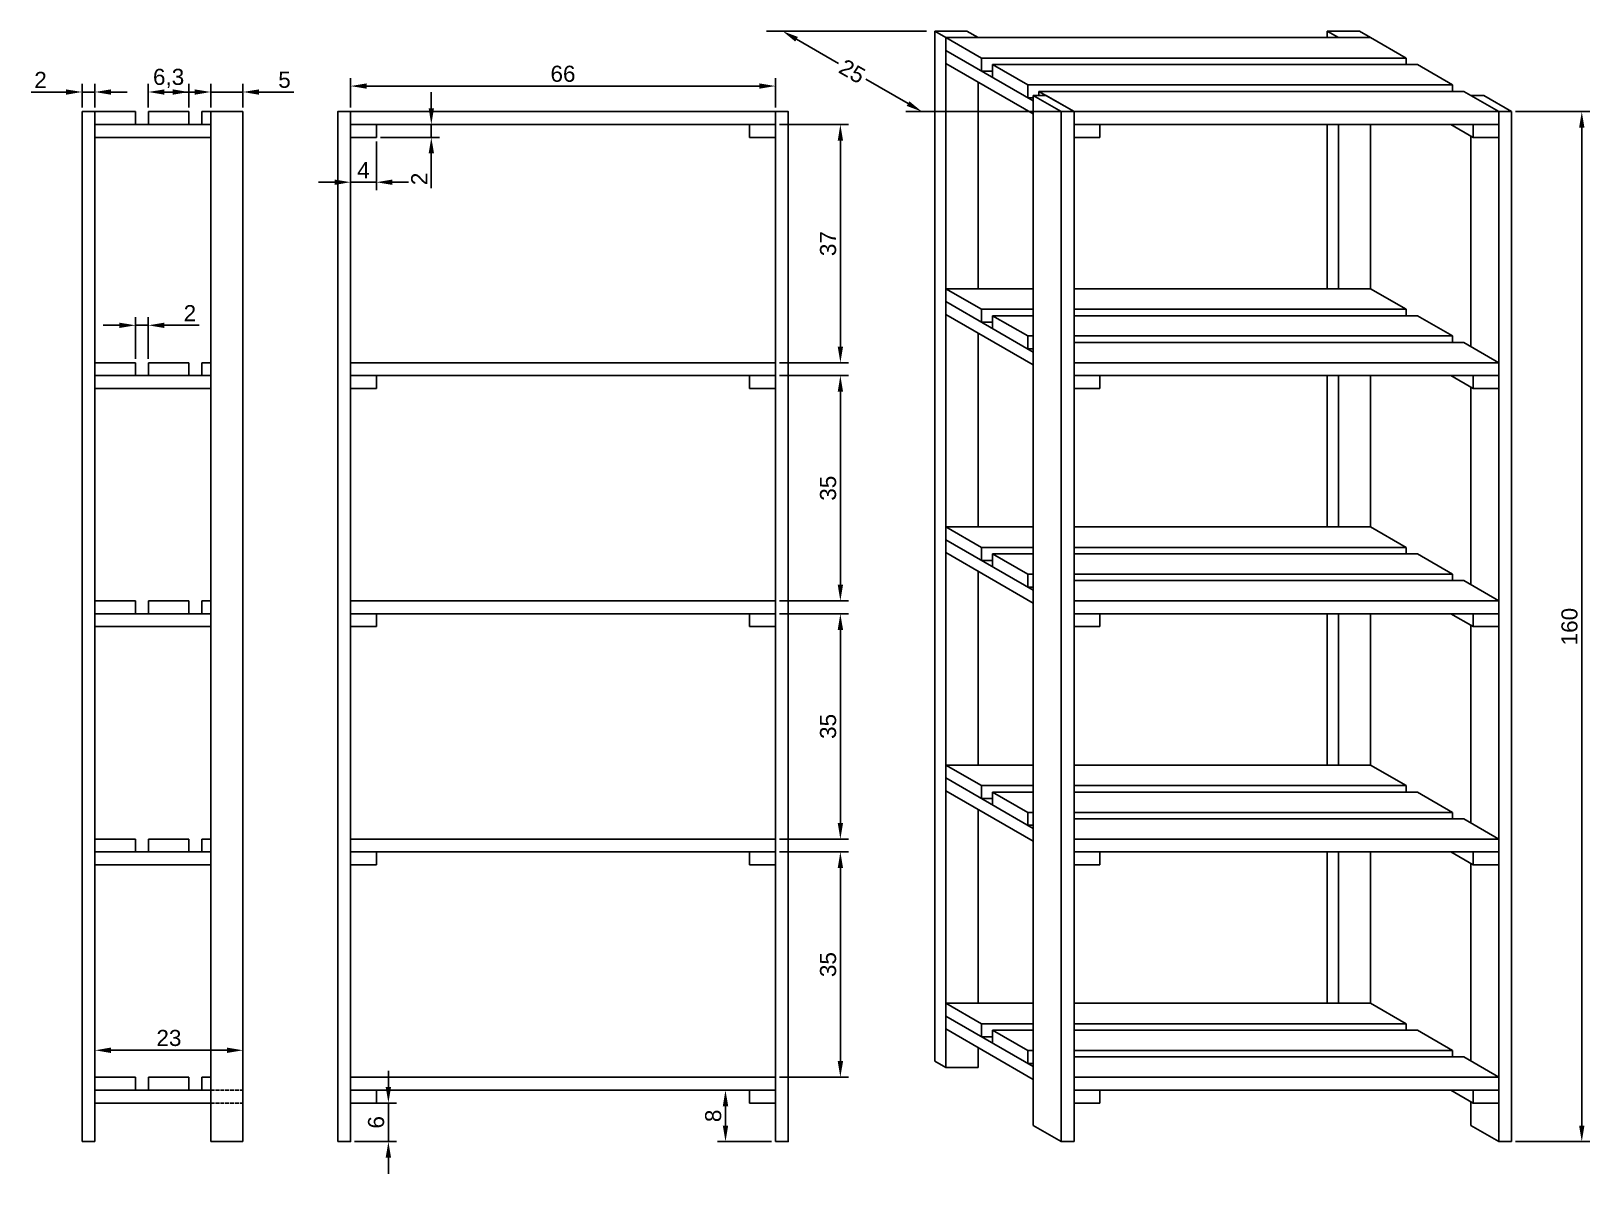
# Model space of a CAD drawing. Header units: millimetres. Extents: x 36 to 278, y 82 to 260.
import ezdxf

# ---------------------------------------------------------------- set-up
doc = ezdxf.new("R2010")
doc.units = ezdxf.units.MM
doc.linetypes.add('ACAD_ISO02W100', pattern=[15, 12, -3])
doc.layers.add('cotas', color=252, linetype='Continuous')
doc.styles.get("Standard").update_dxf_attribs({"font": 'arial.ttf'})
doc.dimstyles.new('ISO-25', dxfattribs={"dimtxt": 2.5, "dimasz": 2.5, "dimexe": 1.25, "dimexo": 0.625, "dimtad": 1, "dimtxsty": 'Standard', "dimcen": 2.5, "dimadec": 0, "dimazin": 0, "dimtfac": 1, "dimtmove": 0, "dimatfit": 3, "dimfxl": 1, "dimarcsym": 0})

# ---------------------------------------------------------------- blocks, each defined once
blk = doc.blocks.new('*D2')
at = {"layer": 'cotas', "color": 0, "lineweight": -2, "transparency": 16777216}
for p, q in [((41.53, 250.23), (36.13, 250.23)), ((44.03, 247.8), (44.03, 251.48)), ((46.03, 250.23), (44.03, 250.23)), ((46.03, 247.8), (46.03, 251.48)), ((48.53, 250.23), (51.03, 250.23))]:
    blk.add_line(p, q, dxfattribs=at)
at = {"layer": 'cotas', "color": 0, "transparency": 16777216}
for points in [[(41.53, 250.64), (41.53, 249.81), (44.03, 250.23)], [(48.53, 250.64), (48.53, 249.81), (46.03, 250.23)]]:
    blk.add_solid(points, dxfattribs=at)
at = {"layer": 'Defpoints', "color": 0, "transparency": 16777216}
for p in [(44.03, 250.23), (44.03, 247.18), (46.03, 247.18)]:
    blk.add_point(p, dxfattribs=at)
at = {"layer": 'cotas', "color": 0, "transparency": 16777216, "insert": (37.58, 252.11), "char_height": 2.5, "attachment_point": 5}
blk.add_mtext('2', dxfattribs=at)
blk = doc.blocks.new('*D3')
at = {"layer": 'cotas', "color": 0, "lineweight": -2, "transparency": 16777216}
for p, q in [((54.33, 247.8), (54.33, 251.48)), ((56.83, 250.23), (58.13, 250.23)), ((60.63, 247.8), (60.63, 251.48))]:
    blk.add_line(p, q, dxfattribs=at)
at = {"layer": 'cotas', "color": 0, "transparency": 16777216}
for points in [[(56.83, 250.64), (56.83, 249.81), (54.33, 250.23)], [(58.13, 250.64), (58.13, 249.81), (60.63, 250.23)]]:
    blk.add_solid(points, dxfattribs=at)
at = {"layer": 'Defpoints', "color": 0, "transparency": 16777216}
for p in [(60.63, 250.23), (54.33, 247.18), (60.63, 247.18)]:
    blk.add_point(p, dxfattribs=at)
at = {"layer": 'cotas', "color": 0, "transparency": 16777216, "insert": (57.48, 252.35), "char_height": 2.5, "attachment_point": 5}
blk.add_mtext('6,3', dxfattribs=at)
blk = doc.blocks.new('*D4')
at = {"layer": 'cotas', "color": 0, "lineweight": -2, "transparency": 16777216}
for p, q in [((61.53, 250.23), (59.03, 250.23)), ((64.03, 247.8), (64.03, 251.48)), ((64.03, 250.23), (69.03, 250.23)), ((69.03, 247.8), (69.03, 251.48)), ((71.53, 250.23), (76.94, 250.23))]:
    blk.add_line(p, q, dxfattribs=at)
at = {"layer": 'cotas', "color": 0, "transparency": 16777216}
for points in [[(61.53, 250.64), (61.53, 249.81), (64.03, 250.23)], [(71.53, 250.64), (71.53, 249.81), (69.03, 250.23)]]:
    blk.add_solid(points, dxfattribs=at)
at = {"layer": 'Defpoints', "color": 0, "transparency": 16777216}
for p in [(69.03, 250.23), (64.03, 247.18), (69.03, 247.18)]:
    blk.add_point(p, dxfattribs=at)
at = {"layer": 'cotas', "color": 0, "transparency": 16777216, "insert": (75.49, 252.12), "char_height": 2.5, "attachment_point": 5}
blk.add_mtext('5', dxfattribs=at)
blk = doc.blocks.new('*D6')
at = {"layer": 'cotas', "color": 0, "lineweight": -2, "transparency": 16777216}
for p, q in [((85.76, 247.8), (85.76, 252.4)), ((151.76, 247.8), (151.76, 252.4)), ((88.26, 251.15), (149.26, 251.15))]:
    blk.add_line(p, q, dxfattribs=at)
at = {"layer": 'cotas', "color": 0, "transparency": 16777216}
for points in [[(88.26, 251.57), (88.26, 250.74), (85.76, 251.15)], [(149.26, 251.57), (149.26, 250.74), (151.76, 251.15)]]:
    blk.add_solid(points, dxfattribs=at)
at = {"layer": 'Defpoints', "color": 0, "transparency": 16777216}
for p in [(151.76, 251.15), (85.76, 247.18), (151.76, 247.18)]:
    blk.add_point(p, dxfattribs=at)
at = {"layer": 'cotas', "color": 0, "transparency": 16777216, "insert": (118.76, 253.05), "char_height": 2.5, "attachment_point": 5}
blk.add_mtext('66', dxfattribs=at)
blk = doc.blocks.new('*D7')
at = {"layer": 'cotas', "color": 0, "lineweight": -2, "transparency": 16777216}
for p, q in [((85.76, 242.55), (85.76, 234.97)), ((89.76, 242.55), (89.76, 234.97)), ((83.26, 236.22), (80.76, 236.22)), ((85.76, 236.22), (89.76, 236.22)), ((92.26, 236.22), (94.76, 236.22))]:
    blk.add_line(p, q, dxfattribs=at)
at = {"layer": 'cotas', "color": 0, "transparency": 16777216}
for points in [[(83.26, 236.63), (83.26, 235.8), (85.76, 236.22)], [(92.26, 236.63), (92.26, 235.8), (89.76, 236.22)]]:
    blk.add_solid(points, dxfattribs=at)
at = {"layer": 'Defpoints', "color": 0, "transparency": 16777216}
for p in [(85.76, 243.18), (89.76, 243.18), (89.76, 236.22)]:
    blk.add_point(p, dxfattribs=at)
at = {"layer": 'cotas', "color": 0, "transparency": 16777216, "insert": (87.76, 238.09), "char_height": 2.5, "attachment_point": 5}
blk.add_mtext('4', dxfattribs=at)
blk = doc.blocks.new('*D8')
at = {"layer": 'cotas', "color": 0, "lineweight": -2, "transparency": 16777216}
for p, q in [((98.3, 247.68), (98.3, 250.18)), ((90.39, 245.18), (99.55, 245.18)), ((98.3, 245.18), (98.3, 243.18)), ((90.39, 243.18), (99.55, 243.18)), ((98.3, 240.68), (98.3, 235.27))]:
    blk.add_line(p, q, dxfattribs=at)
at = {"layer": 'cotas', "color": 0, "transparency": 16777216}
for points in [[(97.89, 247.68), (98.72, 247.68), (98.3, 245.18)], [(97.89, 240.68), (98.72, 240.68), (98.3, 243.18)]]:
    blk.add_solid(points, dxfattribs=at)
at = {"layer": 'Defpoints', "color": 0, "transparency": 16777216}
for p in [(89.76, 245.18), (89.76, 243.18), (98.3, 243.18)]:
    blk.add_point(p, dxfattribs=at)
at = {"layer": 'cotas', "color": 0, "transparency": 16777216, "insert": (96.42, 236.73), "char_height": 2.5, "attachment_point": 5, "rotation": 90}
blk.add_mtext('2', dxfattribs=at)
blk = doc.blocks.new('*D13')
at = {"layer": 'cotas', "color": 0, "lineweight": -2, "transparency": 16777216}
for p, q in [((91.63, 95.68), (91.63, 98.18)), ((86.39, 93.18), (92.88, 93.18)), ((91.63, 93.18), (91.63, 87.18)), ((86.39, 87.18), (92.88, 87.18)), ((91.63, 84.68), (91.63, 82.18))]:
    blk.add_line(p, q, dxfattribs=at)
at = {"layer": 'cotas', "color": 0, "transparency": 16777216}
for points in [[(91.21, 95.68), (92.05, 95.68), (91.63, 93.18)], [(91.21, 84.68), (92.05, 84.68), (91.63, 87.18)]]:
    blk.add_solid(points, dxfattribs=at)
at = {"layer": 'Defpoints', "color": 0, "transparency": 16777216}
for p in [(85.76, 93.18), (85.76, 87.18), (91.63, 87.18)]:
    blk.add_point(p, dxfattribs=at)
at = {"layer": 'cotas', "color": 0, "transparency": 16777216, "insert": (89.73, 90.18), "char_height": 2.5, "attachment_point": 5, "rotation": 90}
blk.add_mtext('6', dxfattribs=at)
blk = doc.blocks.new('*D14')
at = {"layer": 'cotas', "color": 0, "lineweight": -2, "transparency": 16777216}
for p, q in [((151.14, 95.18), (142.76, 95.18)), ((144.01, 92.68), (144.01, 89.68)), ((151.14, 87.18), (142.76, 87.18))]:
    blk.add_line(p, q, dxfattribs=at)
at = {"layer": 'cotas', "color": 0, "transparency": 16777216}
for points in [[(143.59, 92.68), (144.43, 92.68), (144.01, 95.18)], [(143.59, 89.68), (144.43, 89.68), (144.01, 87.18)]]:
    blk.add_solid(points, dxfattribs=at)
at = {"layer": 'Defpoints', "color": 0, "transparency": 16777216}
for p in [(151.76, 95.18), (144.01, 87.18), (151.76, 87.18)]:
    blk.add_point(p, dxfattribs=at)
at = {"layer": 'cotas', "color": 0, "transparency": 16777216, "insert": (142.11, 91.18), "char_height": 2.5, "attachment_point": 5, "rotation": 90}
blk.add_mtext('8', dxfattribs=at)
blk = doc.blocks.new('*D15')
at = {"layer": 'cotas', "color": 0, "lineweight": -2, "transparency": 16777216}
for p, q in [((49.83, 213.99), (47.33, 213.99)), ((52.33, 208.8), (52.33, 215.24)), ((52.33, 213.99), (54.33, 213.99)), ((54.33, 208.8), (54.33, 215.24)), ((56.83, 213.99), (62.24, 213.99))]:
    blk.add_line(p, q, dxfattribs=at)
at = {"layer": 'cotas', "color": 0, "transparency": 16777216}
for points in [[(49.83, 214.4), (49.83, 213.57), (52.33, 213.99)], [(56.83, 214.4), (56.83, 213.57), (54.33, 213.99)]]:
    blk.add_solid(points, dxfattribs=at)
at = {"layer": 'Defpoints', "color": 0, "transparency": 16777216}
for p in [(54.33, 213.99), (52.33, 208.18), (54.33, 208.18)]:
    blk.add_point(p, dxfattribs=at)
at = {"layer": 'cotas', "color": 0, "transparency": 16777216, "insert": (60.79, 215.87), "char_height": 2.5, "attachment_point": 5}
blk.add_mtext('2', dxfattribs=at)
blk = doc.blocks.new('*D16')
at = {"layer": 'cotas', "color": 0, "lineweight": -2, "transparency": 16777216}
for p, q in [((152.39, 245.18), (163.11, 245.18)), ((161.86, 242.68), (161.86, 210.68)), ((152.39, 208.18), (163.11, 208.18))]:
    blk.add_line(p, q, dxfattribs=at)
at = {"layer": 'cotas', "color": 0, "transparency": 16777216}
for points in [[(161.45, 242.68), (162.28, 242.68), (161.86, 245.18)], [(161.45, 210.68), (162.28, 210.68), (161.86, 208.18)]]:
    blk.add_solid(points, dxfattribs=at)
at = {"layer": 'Defpoints', "color": 0, "transparency": 16777216}
for p in [(151.76, 245.18), (151.76, 208.18), (161.86, 208.18)]:
    blk.add_point(p, dxfattribs=at)
at = {"layer": 'cotas', "color": 0, "transparency": 16777216, "insert": (159.96, 226.68), "char_height": 2.5, "attachment_point": 5, "rotation": 90}
blk.add_mtext('37', dxfattribs=at)
blk = doc.blocks.new('*D17')
at = {"layer": 'cotas', "color": 0, "lineweight": -2, "transparency": 16777216}
for p, q in [((152.39, 206.18), (163.11, 206.18)), ((161.86, 203.68), (161.86, 173.68)), ((152.39, 171.18), (163.11, 171.18))]:
    blk.add_line(p, q, dxfattribs=at)
at = {"layer": 'cotas', "color": 0, "transparency": 16777216}
for points in [[(161.45, 203.68), (162.28, 203.68), (161.86, 206.18)], [(161.45, 173.68), (162.28, 173.68), (161.86, 171.18)]]:
    blk.add_solid(points, dxfattribs=at)
at = {"layer": 'Defpoints', "color": 0, "transparency": 16777216}
for p in [(151.76, 206.18), (151.76, 171.18), (161.86, 171.18)]:
    blk.add_point(p, dxfattribs=at)
at = {"layer": 'cotas', "color": 0, "transparency": 16777216, "insert": (159.96, 188.68), "char_height": 2.5, "attachment_point": 5, "rotation": 90}
blk.add_mtext('35', dxfattribs=at)
blk = doc.blocks.new('*D18')
at = {"layer": 'cotas', "color": 0, "lineweight": -2, "transparency": 16777216}
for p, q in [((152.39, 169.18), (163.11, 169.18)), ((161.86, 166.68), (161.86, 136.68)), ((152.39, 134.18), (163.11, 134.18))]:
    blk.add_line(p, q, dxfattribs=at)
at = {"layer": 'cotas', "color": 0, "transparency": 16777216}
for points in [[(161.45, 166.68), (162.28, 166.68), (161.86, 169.18)], [(161.45, 136.68), (162.28, 136.68), (161.86, 134.18)]]:
    blk.add_solid(points, dxfattribs=at)
at = {"layer": 'Defpoints', "color": 0, "transparency": 16777216}
for p in [(151.76, 169.18), (151.76, 134.18), (161.86, 134.18)]:
    blk.add_point(p, dxfattribs=at)
at = {"layer": 'cotas', "color": 0, "transparency": 16777216, "insert": (159.96, 151.68), "char_height": 2.5, "attachment_point": 5, "rotation": 90}
blk.add_mtext('35', dxfattribs=at)
blk = doc.blocks.new('*D19')
at = {"layer": 'cotas', "color": 0, "lineweight": -2, "transparency": 16777216}
for p, q in [((152.39, 132.18), (163.11, 132.18)), ((161.86, 129.68), (161.86, 99.68)), ((152.39, 97.18), (163.11, 97.18))]:
    blk.add_line(p, q, dxfattribs=at)
at = {"layer": 'cotas', "color": 0, "transparency": 16777216}
for points in [[(161.45, 129.68), (162.28, 129.68), (161.86, 132.18)], [(161.45, 99.68), (162.28, 99.68), (161.86, 97.18)]]:
    blk.add_solid(points, dxfattribs=at)
at = {"layer": 'Defpoints', "color": 0, "transparency": 16777216}
for p in [(151.76, 132.18), (151.76, 97.18), (161.86, 97.18)]:
    blk.add_point(p, dxfattribs=at)
at = {"layer": 'cotas', "color": 0, "transparency": 16777216, "insert": (159.96, 114.68), "char_height": 2.5, "attachment_point": 5, "rotation": 90}
blk.add_mtext('35', dxfattribs=at)
blk = doc.blocks.new('*D20')
at = {"layer": 'cotas', "color": 0, "lineweight": -2, "transparency": 16777216}
for p, q in [((175.27, 259.68), (150.39, 259.68)), ((155.05, 258.43), (161.58, 254.66)), ((172.37, 248.43), (165.82, 252.21)), ((196.92, 247.18), (172.04, 247.18))]:
    blk.add_line(p, q, dxfattribs=at)
at = {"layer": 'cotas', "color": 0, "transparency": 16777216}
for points in [[(155.26, 258.79), (154.85, 258.07), (152.89, 259.68)], [(172.58, 248.79), (172.17, 248.07), (174.54, 247.18)]]:
    blk.add_solid(points, dxfattribs=at)
at = {"layer": 'Defpoints', "color": 0, "transparency": 16777216}
for p in [(152.89, 259.68), (176.52, 259.68), (198.17, 247.18)]:
    blk.add_point(p, dxfattribs=at)
at = {"layer": 'cotas', "color": 0, "transparency": 16777216, "insert": (163.7, 253.44), "char_height": 2.5, "attachment_point": 5, "rotation": 330}
blk.add_mtext('25', dxfattribs=at)
blk = doc.blocks.new('*D22')
at = {"layer": 'cotas', "color": 0, "lineweight": -2, "transparency": 16777216}
for p, q in [((46.03, 95.8), (46.03, 102.62)), ((69.03, 95.8), (69.03, 102.62)), ((48.53, 101.37), (66.53, 101.37))]:
    blk.add_line(p, q, dxfattribs=at)
at = {"layer": 'cotas', "color": 0, "transparency": 16777216}
for points in [[(48.53, 101.79), (48.53, 100.95), (46.03, 101.37)], [(66.53, 101.79), (66.53, 100.95), (69.03, 101.37)]]:
    blk.add_solid(points, dxfattribs=at)
at = {"layer": 'Defpoints', "color": 0, "transparency": 16777216}
for p in [(69.03, 101.37), (46.03, 95.18), (69.03, 95.18)]:
    blk.add_point(p, dxfattribs=at)
at = {"layer": 'cotas', "color": 0, "transparency": 16777216, "insert": (57.53, 103.27), "char_height": 2.5, "attachment_point": 5}
blk.add_mtext('23', dxfattribs=at)
blk = doc.blocks.new('*D23')
at = {"layer": 'cotas', "color": 0, "lineweight": -2, "transparency": 16777216}
for p, q in [((266.79, 247.18), (278.31, 247.18)), ((277.06, 89.68), (277.06, 244.68)), ((266.79, 87.18), (278.31, 87.18))]:
    blk.add_line(p, q, dxfattribs=at)
at = {"layer": 'cotas', "color": 0, "transparency": 16777216}
for points in [[(276.65, 244.68), (277.48, 244.68), (277.06, 247.18)], [(276.65, 89.68), (277.48, 89.68), (277.06, 87.18)]]:
    blk.add_solid(points, dxfattribs=at)
at = {"layer": 'Defpoints', "color": 0, "transparency": 16777216}
for p in [(266.17, 247.18), (277.06, 247.18), (266.17, 87.18)]:
    blk.add_point(p, dxfattribs=at)
at = {"layer": 'cotas', "color": 0, "transparency": 16777216, "insert": (275.16, 167.18), "char_height": 2.5, "attachment_point": 5, "rotation": 90}
blk.add_mtext('160', dxfattribs=at)

msp = doc.modelspace()

# ---------------------------------------------------------------- linework, layer by layer
for p, q in [((176.517, 99.679), (176.517, 259.679)), ((176.517, 259.679), (181.517, 259.679)), ((178.249, 258.679), (176.517, 259.679)), ((181.517, 259.679), (183.249, 258.679)), ((237.517, 259.679), (242.517, 259.679)), ((239.249, 258.679), (237.517, 259.679)), ((237.517, 258.679), (237.517, 259.679)), ((242.517, 259.679), (244.249, 258.679)), ((178.249, 98.679), (178.249, 258.679)), ((183.249, 258.679), (178.249, 258.679)), ((178.249, 258.679), (244.249, 258.679)), ((178.249, 258.679), (183.792, 255.479)), ((244.249, 258.679), (239.249, 258.679)), ((249.792, 255.479), (244.249, 258.679)), ((191.837, 248.834), (178.249, 256.679)), ((191.837, 246.834), (178.249, 254.679)), ((183.792, 255.479), (249.792, 255.479)), ((183.792, 255.479), (183.792, 253.479)), ((185.524, 254.479), (251.524, 254.479)), ((185.524, 254.479), (185.524, 252.479)), ((185.524, 254.479), (190.98, 251.329)), ((249.792, 255.479), (249.792, 254.479)), ((256.98, 251.329), (251.524, 254.479)), ((183.792, 253.479), (185.524, 253.479)), ((183.249, 251.792), (183.249, 219.679)), ((190.98, 251.329), (256.98, 251.329)), ((190.98, 251.329), (190.98, 249.329)), ((191.837, 89.679), (191.837, 249.679)), ((191.837, 249.679), (193.837, 249.679)), ((196.168, 247.179), (191.837, 249.679)), ((192.712, 250.329), (258.712, 250.329)), ((198.168, 247.179), (192.712, 250.329)), ((192.712, 250.329), (192.712, 249.679)), ((193.837, 249.679), (198.168, 247.179)), ((256.98, 251.329), (256.98, 250.329)), ((264.168, 247.179), (258.712, 250.329)), ((259.837, 249.679), (261.837, 249.679)), ((264.168, 247.179), (259.837, 249.679)), ((261.837, 249.679), (266.168, 247.179)), ((44.032, 247.179), (44.032, 87.179)), ((46.032, 247.179), (44.032, 247.179)), ((46.032, 87.179), (46.032, 247.179)), ((46.032, 247.179), (52.332, 247.179)), ((52.332, 247.179), (52.332, 245.179)), ((54.332, 247.179), (60.632, 247.179)), ((54.332, 247.179), (54.332, 245.179)), ((60.632, 247.179), (60.632, 245.179)), ((62.632, 245.179), (62.632, 247.179)), ((62.632, 247.179), (64.032, 247.179)), ((64.032, 87.179), (64.032, 247.179)), ((64.032, 247.179), (69.032, 247.179)), ((69.032, 247.179), (69.032, 87.179)), ((85.763, 247.179), (151.763, 247.179)), ((190.98, 249.329), (191.837, 249.329)), ((196.168, 87.179), (196.168, 247.179)), ((198.168, 247.179), (196.168, 247.179)), ((198.168, 87.179), (198.168, 247.179)), ((198.168, 247.179), (264.168, 247.179)), ((264.168, 87.179), (264.168, 247.179)), ((266.168, 247.179), (264.168, 247.179)), ((266.168, 87.179), (266.168, 247.179)), ((52.332, 245.179), (46.032, 245.179)), ((46.032, 245.179), (64.032, 245.179)), ((89.763, 245.179), (85.763, 245.179)), ((85.763, 245.179), (151.763, 245.179)), ((89.763, 243.179), (89.763, 245.179)), ((147.763, 243.179), (147.763, 245.179)), ((202.168, 245.179), (198.168, 245.179)), ((198.168, 245.179), (264.168, 245.179)), ((202.168, 243.179), (202.168, 245.179)), ((237.517, 219.679), (237.517, 245.179)), ((239.249, 219.679), (239.249, 245.179)), ((244.249, 219.679), (244.249, 245.179)), ((260.168, 243.179), (256.703, 245.179)), ((260.168, 243.179), (260.168, 245.179)), ((46.032, 243.179), (64.032, 243.179)), ((89.763, 243.179), (85.763, 243.179)), ((151.763, 243.179), (147.763, 243.179)), ((202.168, 243.179), (198.168, 243.179)), ((259.837, 210.679), (259.837, 243.37)), ((264.168, 243.179), (260.168, 243.179)), ((178.249, 219.679), (191.837, 219.679)), ((178.249, 219.679), (183.792, 216.479)), ((198.168, 219.679), (244.249, 219.679)), ((249.792, 216.479), (244.249, 219.679)), ((191.837, 209.834), (178.249, 217.679)), ((191.837, 207.834), (178.249, 215.679)), ((183.792, 216.479), (191.837, 216.479)), ((183.792, 216.479), (183.792, 214.479)), ((198.168, 216.479), (249.792, 216.479)), ((249.792, 216.479), (249.792, 215.479)), ((183.792, 214.479), (185.524, 214.479)), ((185.524, 215.479), (191.837, 215.479)), ((185.524, 215.479), (185.524, 213.479)), ((185.524, 215.479), (190.98, 212.329)), ((198.168, 215.479), (251.524, 215.479)), ((256.98, 212.329), (251.524, 215.479)), ((183.249, 182.679), (183.249, 212.792)), ((190.98, 212.329), (191.837, 212.329)), ((190.98, 212.329), (190.98, 210.329)), ((198.168, 212.329), (256.98, 212.329)), ((198.168, 211.329), (258.712, 211.329)), ((256.98, 212.329), (256.98, 211.329)), ((264.168, 208.179), (258.712, 211.329)), ((190.98, 210.329), (191.837, 210.329)), ((46.032, 208.179), (52.332, 208.179)), ((52.332, 206.179), (46.032, 206.179)), ((46.032, 206.179), (64.032, 206.179)), ((52.332, 208.179), (52.332, 206.179)), ((54.332, 208.179), (60.632, 208.179)), ((54.332, 208.179), (54.332, 206.179)), ((60.632, 208.179), (60.632, 206.179)), ((62.632, 206.179), (62.632, 208.179)), ((62.632, 208.179), (64.032, 208.179)), ((85.763, 208.179), (151.763, 208.179)), ((89.763, 206.179), (85.763, 206.179)), ((85.763, 206.179), (151.763, 206.179)), ((89.763, 204.179), (89.763, 206.179)), ((147.763, 204.179), (147.763, 206.179)), ((198.168, 208.179), (264.168, 208.179)), ((202.168, 206.179), (198.168, 206.179)), ((198.168, 206.179), (264.168, 206.179)), ((202.168, 204.179), (202.168, 206.179)), ((237.517, 182.679), (237.517, 206.179)), ((239.249, 182.679), (239.249, 206.179)), ((244.249, 182.679), (244.249, 206.179)), ((260.168, 204.179), (256.703, 206.179)), ((260.168, 204.179), (260.168, 206.179)), ((46.032, 204.179), (64.032, 204.179)), ((89.763, 204.179), (85.763, 204.179)), ((151.763, 204.179), (147.763, 204.179)), ((202.168, 204.179), (198.168, 204.179)), ((259.837, 173.679), (259.837, 204.37)), ((264.168, 204.179), (260.168, 204.179)), ((178.249, 182.679), (191.837, 182.679)), ((178.249, 182.679), (183.792, 179.479)), ((198.168, 182.679), (244.249, 182.679)), ((249.792, 179.479), (244.249, 182.679)), ((191.837, 172.834), (178.249, 180.679)), ((183.792, 179.479), (191.837, 179.479)), ((183.792, 179.479), (183.792, 177.479)), ((198.168, 179.479), (249.792, 179.479)), ((249.792, 179.479), (249.792, 178.479)), ((191.837, 170.834), (178.249, 178.679)), ((183.792, 177.479), (185.524, 177.479)), ((185.524, 178.479), (191.837, 178.479)), ((185.524, 178.479), (185.524, 176.479)), ((185.524, 178.479), (190.98, 175.329)), ((198.168, 178.479), (251.524, 178.479)), ((256.98, 175.329), (251.524, 178.479)), ((183.249, 145.679), (183.249, 175.792)), ((190.98, 175.329), (191.837, 175.329)), ((190.98, 175.329), (190.98, 173.329)), ((198.168, 175.329), (256.98, 175.329)), ((256.98, 175.329), (256.98, 174.329)), ((190.98, 173.329), (191.837, 173.329)), ((198.168, 174.329), (258.712, 174.329)), ((264.168, 171.179), (258.712, 174.329)), ((46.032, 171.179), (52.332, 171.179)), ((52.332, 171.179), (52.332, 169.179)), ((54.332, 171.179), (60.632, 171.179)), ((54.332, 171.179), (54.332, 169.179)), ((60.632, 171.179), (60.632, 169.179)), ((62.632, 169.179), (62.632, 171.179)), ((62.632, 171.179), (64.032, 171.179)), ((85.763, 171.179), (151.763, 171.179)), ((198.168, 171.179), (264.168, 171.179)), ((52.332, 169.179), (46.032, 169.179)), ((46.032, 169.179), (64.032, 169.179)), ((46.032, 167.179), (64.032, 167.179)), ((89.763, 169.179), (85.763, 169.179)), ((85.763, 169.179), (151.763, 169.179)), ((89.763, 167.179), (85.763, 167.179)), ((89.763, 167.179), (89.763, 169.179)), ((147.763, 167.179), (147.763, 169.179)), ((151.763, 167.179), (147.763, 167.179)), ((202.168, 169.179), (198.168, 169.179)), ((198.168, 169.179), (264.168, 169.179)), ((202.168, 167.179), (198.168, 167.179)), ((202.168, 167.179), (202.168, 169.179)), ((237.517, 145.679), (237.517, 169.179)), ((239.249, 145.679), (239.249, 169.179)), ((244.249, 145.679), (244.249, 169.179)), ((260.168, 167.179), (256.703, 169.179)), ((259.837, 136.679), (259.837, 167.37)), ((260.168, 167.179), (260.168, 169.179)), ((264.168, 167.179), (260.168, 167.179)), ((178.249, 145.679), (191.837, 145.679)), ((178.249, 145.679), (183.792, 142.479)), ((198.168, 145.679), (244.249, 145.679)), ((249.792, 142.479), (244.249, 145.679)), ((191.837, 135.834), (178.249, 143.679)), ((191.837, 133.834), (178.249, 141.679)), ((183.792, 142.479), (191.837, 142.479)), ((183.792, 142.479), (183.792, 140.479)), ((183.792, 140.479), (185.524, 140.479)), ((185.524, 141.479), (191.837, 141.479)), ((185.524, 141.479), (185.524, 139.479)), ((185.524, 141.479), (190.98, 138.329)), ((198.168, 142.479), (249.792, 142.479)), ((198.168, 141.479), (251.524, 141.479)), ((249.792, 142.479), (249.792, 141.479)), ((256.98, 138.329), (251.524, 141.479)), ((183.249, 108.679), (183.249, 138.792)), ((190.98, 138.329), (191.837, 138.329)), ((190.98, 138.329), (190.98, 136.329)), ((198.168, 138.329), (256.98, 138.329)), ((256.98, 138.329), (256.98, 137.329)), ((190.98, 136.329), (191.837, 136.329)), ((198.168, 137.329), (258.712, 137.329)), ((264.168, 134.179), (258.712, 137.329)), ((46.032, 134.179), (52.332, 134.179)), ((52.332, 134.179), (52.332, 132.179)), ((54.332, 134.179), (60.632, 134.179)), ((54.332, 134.179), (54.332, 132.179)), ((60.632, 134.179), (60.632, 132.179)), ((62.632, 132.179), (62.632, 134.179)), ((62.632, 134.179), (64.032, 134.179)), ((85.763, 134.179), (151.763, 134.179)), ((198.168, 134.179), (264.168, 134.179)), ((52.332, 132.179), (46.032, 132.179)), ((46.032, 132.179), (64.032, 132.179)), ((89.763, 132.179), (85.763, 132.179)), ((85.763, 132.179), (151.763, 132.179)), ((89.763, 130.179), (89.763, 132.179)), ((147.763, 130.179), (147.763, 132.179)), ((202.168, 132.179), (198.168, 132.179)), ((198.168, 132.179), (264.168, 132.179)), ((202.168, 130.179), (202.168, 132.179)), ((237.517, 108.679), (237.517, 132.179)), ((239.249, 108.679), (239.249, 132.179)), ((244.249, 108.679), (244.249, 132.179)), ((260.168, 130.179), (256.703, 132.179)), ((260.168, 130.179), (260.168, 132.179)), ((46.032, 130.179), (64.032, 130.179)), ((89.763, 130.179), (85.763, 130.179)), ((151.763, 130.179), (147.763, 130.179)), ((202.168, 130.179), (198.168, 130.179)), ((259.837, 99.679), (259.837, 130.37)), ((264.168, 130.179), (260.168, 130.179)), ((178.249, 108.679), (191.837, 108.679)), ((178.249, 108.679), (183.792, 105.479)), ((178.249, 104.679), (178.249, 106.679)), ((191.837, 98.834), (178.249, 106.679)), ((198.168, 108.679), (244.249, 108.679)), ((249.792, 105.479), (244.249, 108.679)), ((191.837, 96.834), (178.249, 104.679)), ((183.792, 105.479), (191.837, 105.479)), ((183.792, 105.479), (183.792, 103.479)), ((185.524, 104.479), (191.837, 104.479)), ((185.524, 104.479), (185.524, 102.479)), ((185.524, 104.479), (190.98, 101.329)), ((198.168, 105.479), (249.792, 105.479)), ((198.168, 104.479), (251.524, 104.479)), ((249.792, 105.479), (249.792, 104.479)), ((256.98, 101.329), (251.524, 104.479)), ((183.249, 98.679), (183.249, 101.792)), ((183.792, 103.479), (185.524, 103.479)), ((176.517, 99.679), (178.249, 98.679)), ((190.98, 101.329), (191.837, 101.329)), ((190.98, 101.329), (190.98, 99.329)), ((190.98, 99.329), (191.837, 99.329)), ((198.168, 101.329), (256.98, 101.329)), ((198.168, 100.329), (258.712, 100.329)), ((256.98, 101.329), (256.98, 100.329)), ((264.168, 97.179), (258.712, 100.329)), ((46.032, 97.179), (52.332, 97.179)), ((52.332, 97.179), (52.332, 95.179)), ((54.332, 97.179), (60.632, 97.179)), ((54.332, 97.179), (54.332, 95.179)), ((60.632, 97.179), (60.632, 95.179)), ((62.632, 95.179), (62.632, 97.179)), ((62.632, 97.179), (64.032, 97.179)), ((85.763, 97.179), (151.763, 97.179)), ((178.249, 98.679), (183.249, 98.679)), ((198.168, 97.179), (264.168, 97.179)), ((52.332, 95.179), (46.032, 95.179)), ((46.032, 95.179), (64.032, 95.179)), ((89.763, 95.179), (85.763, 95.179)), ((85.763, 95.179), (151.763, 95.179)), ((89.763, 93.179), (89.763, 95.179)), ((147.763, 93.179), (147.763, 95.179)), ((202.168, 95.179), (198.168, 95.179)), ((198.168, 95.179), (264.168, 95.179)), ((202.168, 93.179), (202.168, 95.179)), ((260.168, 93.179), (256.703, 95.179)), ((260.168, 93.179), (260.168, 95.179)), ((264.168, 95.179), (264.168, 93.179)), ((46.032, 93.179), (64.032, 93.179)), ((89.763, 93.179), (85.763, 93.179)), ((151.763, 93.179), (147.763, 93.179)), ((198.168, 87.179), (198.168, 93.179)), ((202.168, 93.179), (198.168, 93.179)), ((259.837, 89.679), (259.837, 93.37)), ((264.168, 93.179), (260.168, 93.179)), ((191.837, 89.679), (196.168, 87.179)), ((259.837, 89.679), (264.168, 87.179)), ((44.032, 87.179), (46.032, 87.179)), ((69.032, 87.179), (64.032, 87.179)), ((196.168, 87.179), (198.168, 87.179)), ((264.168, 87.179), (266.168, 87.179))]:
    msp.add_line(p, q)
at = {"linetype": 'ACAD_ISO02W100', "ltscale": 0.05}
for p, q in [((64.032, 95.179), (69.032, 95.179)), ((64.032, 93.179), (69.032, 93.179))]:
    msp.add_line(p, q, dxfattribs=at)
for points in [[(83.763, 87.179), (85.763, 87.179), (85.763, 247.179), (83.763, 247.179)], [(151.763, 87.179), (153.763, 87.179), (153.763, 247.179), (151.763, 247.179)]]:
    msp.add_lwpolyline(points, close=True)

# ---------------------------------------------------------------- dimensions: what is measured, and where the dimension line sits
at = {"layer": 'cotas'}
dim = msp.add_linear_dim(base=(152.889, 259.679), p1=(198.168, 247.179), p2=(176.517, 259.679), angle=150, dimstyle='ISO-25', override={"dimtad": 0}, dxfattribs=at)
dim.commit()
dim.dimension.update_dxf_attribs({"geometry": '*D20', "text_midpoint": (163.703, 253.435), "dimtype": 161})
for base, p1, p2, picture, middle in [((151.763, 251.153), (85.763, 247.179), (151.763, 247.179), '*D6', (118.763, 253.055)), ((44.032, 250.227), (46.032, 247.179), (44.032, 247.179), '*D2', (37.579, 252.107)), ((60.632, 250.227), (54.332, 247.179), (60.632, 247.179), '*D3', (57.482, 252.354)), ((89.763, 236.215), (85.763, 243.179), (89.763, 243.179), '*D7', (87.763, 238.09)), ((54.332, 213.987), (52.332, 208.179), (54.332, 208.179), '*D15', (60.785, 215.868)), ((69.032, 101.369), (46.032, 95.179), (69.032, 95.179), '*D22', (57.532, 103.271))]:
    dim = msp.add_linear_dim(base=base, p1=p1, p2=p2, dimstyle='ISO-25', dxfattribs=at)
    dim.commit()
    dim.dimension.update_dxf_attribs({"geometry": picture, "text_midpoint": middle})
dim = msp.add_linear_dim(base=(69.032, 250.227), p1=(64.032, 247.179), p2=(69.032, 247.179), dimstyle='ISO-25', dxfattribs=at)
dim.commit()
dim.dimension.update_dxf_attribs({"geometry": '*D4', "text_midpoint": (75.486, 250.227), "dimtype": 160})
for base, p1, p2, picture, middle in [((98.304, 243.179), (89.763, 245.179), (89.763, 243.179), '*D8', (96.424, 236.726)), ((277.064, 247.179), (266.168, 87.179), (266.168, 247.179), '*D23', (275.162, 167.179)), ((161.864, 208.179), (151.763, 245.179), (151.763, 208.179), '*D16', (159.962, 226.679)), ((161.864, 171.179), (151.763, 206.179), (151.763, 171.179), '*D17', (159.962, 188.679)), ((161.864, 134.179), (151.763, 169.179), (151.763, 134.179), '*D18', (159.962, 151.679)), ((161.864, 97.179), (151.763, 132.179), (151.763, 97.179), '*D19', (159.962, 114.679)), ((91.629, 87.179), (85.763, 93.179), (85.763, 87.179), '*D13', (89.728, 90.179)), ((144.009, 87.179), (151.763, 95.179), (151.763, 87.179), '*D14', (142.108, 91.179))]:
    dim = msp.add_linear_dim(base=base, p1=p1, p2=p2, angle=90, dimstyle='ISO-25', dxfattribs=at)
    dim.commit()
    dim.dimension.update_dxf_attribs({"geometry": picture, "text_midpoint": middle})

doc.saveas('drawing.dxf')
